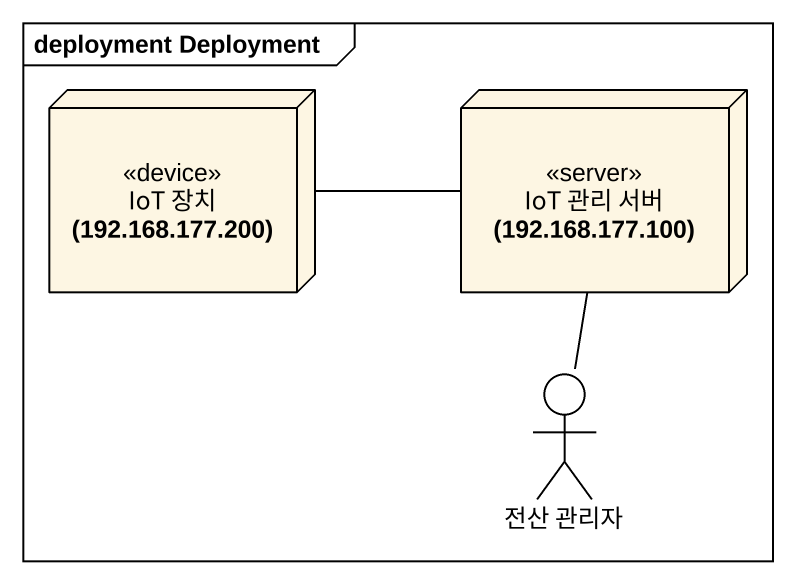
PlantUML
@startuml
mainframe deployment Deployment
node "IoT 장치 (192.168.177.200)" as IoT_장치_192_168_177_200 <<device>>
node "IoT 관리 서버 (192.168.177.100)" as IoT_관리_서버_192_168_177_100 <<server>>
actor "전산 관리자" as 전산_관리자
IoT_관리_서버_192_168_177_100 -left- IoT_장치_192_168_177_200
전산_관리자 -up- IoT_관리_서버_192_168_177_100
@enduml
